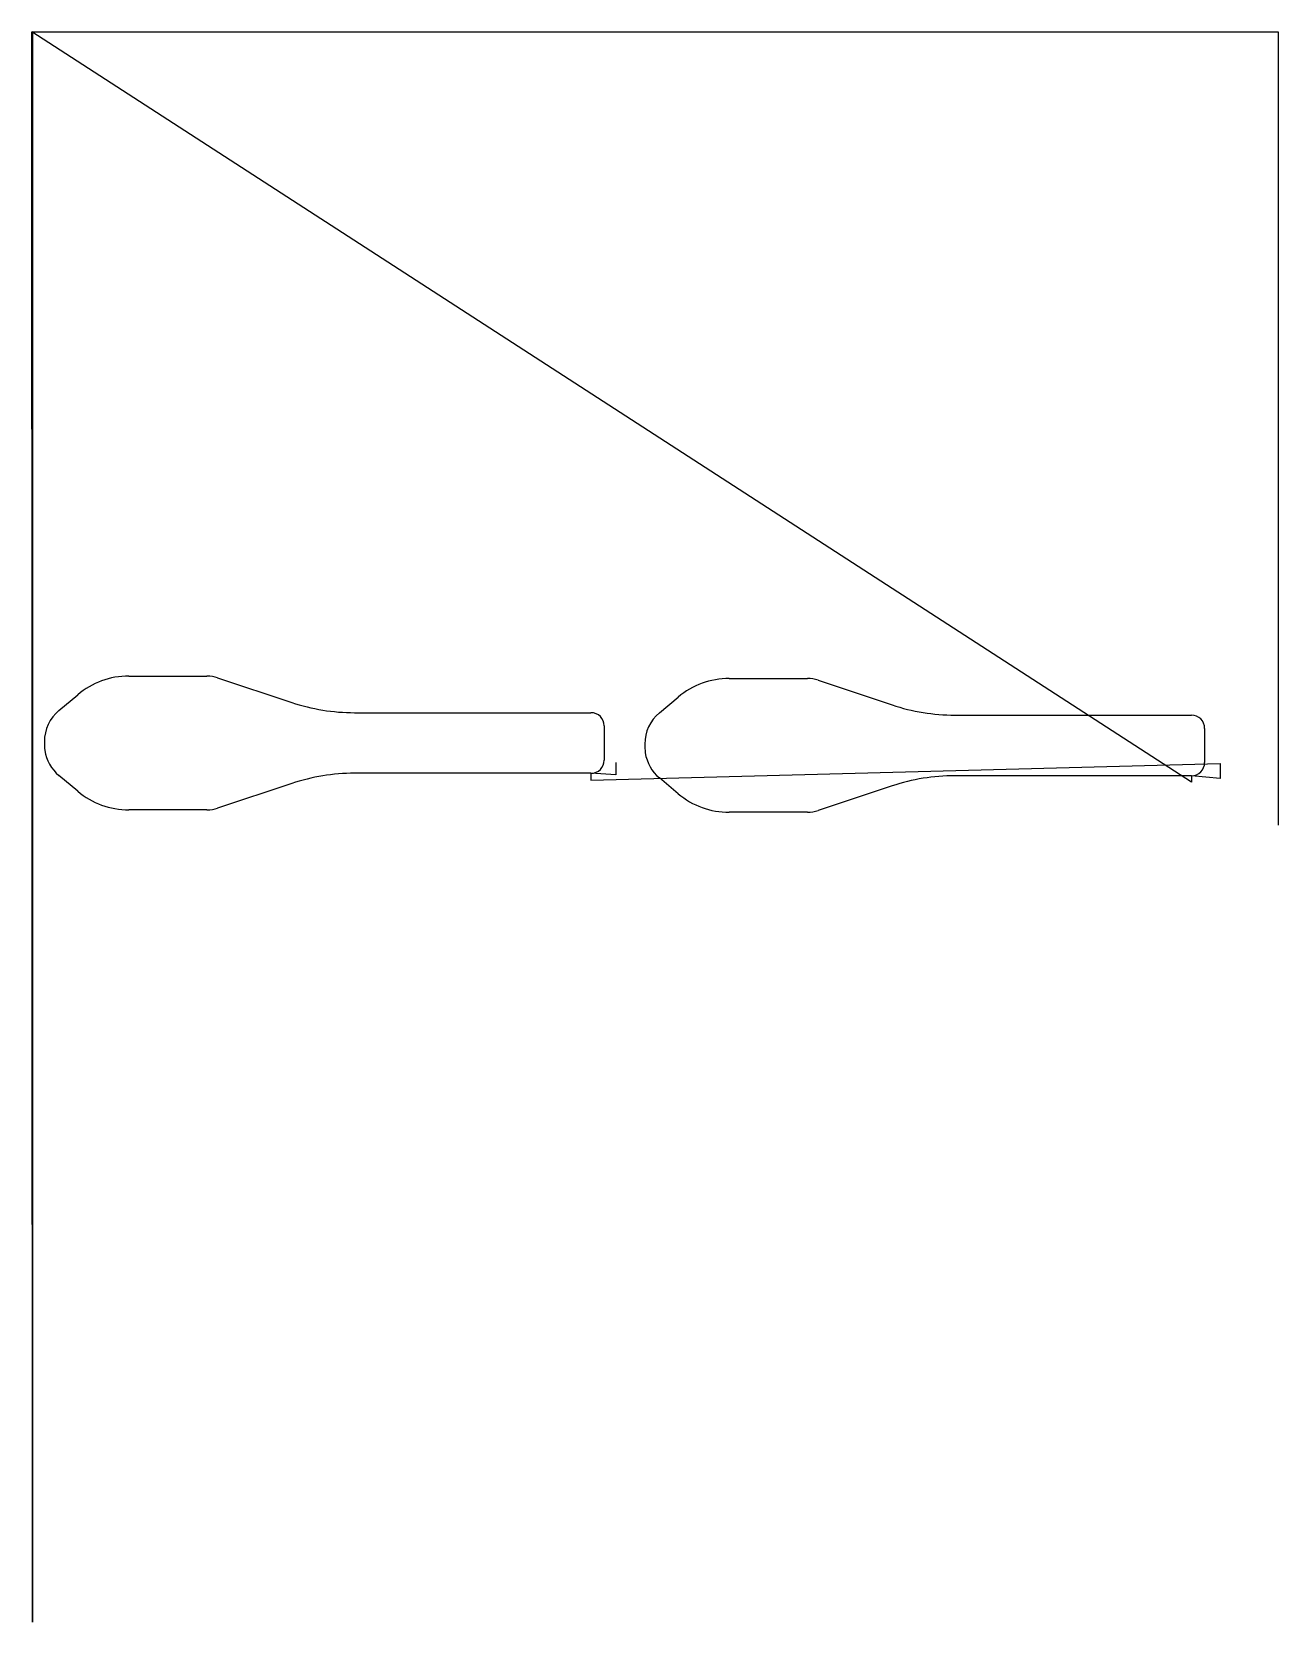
# Model space of a CAD drawing. Header units: metres. Extents: x 0 to 1881, y 0 to 2401.
import ezdxf

# ---------------------------------------------------------------- set-up
doc = ezdxf.new("R2010")
doc.units = ezdxf.units.M

msp = doc.modelspace()

# ---------------------------------------------------------------- linework, layer by layer
at = {"layer": 'TOOL_0'}
for p, q in [((1750.282, 1268.035), (0.003, 2401.005)), ((0.003, 2401.005), (1.003, 2401.005)), ((1.003, 0.001), (0.003, 2401.005)), ((0.003, 2401.005), (1.003, 2401.005)), ((1.003, 2401.005), (1.003, 0.001)), ((1.003, 2401.005), (1881.331, 2401.005)), ((1881.331, 2401.005), (1881.331, 1204.331)), ((146.476, 1428.358), (264.405, 1428.358)), ((280.533, 1425.741), (392.247, 1388.503)), ((1052.738, 1424.687), (1170.667, 1424.687)), ((1186.795, 1422.07), (1298.509, 1384.832)), ((40.987, 1376.491), (69.341, 1400.283)), ((947.249, 1372.82), (975.603, 1396.612)), ((487.114, 1373.108), (844.02, 1373.108)), ((1393.376, 1369.437), (1750.282, 1369.437)), ((864.02, 1353.108), (864.02, 1301.608)), ((1770.282, 1349.437), (1770.282, 1297.937)), ((881.611, 1297.987), (881.611, 1279.459)), ((69.341, 1254.433), (40.987, 1278.225)), ((844.018, 1281.608), (487.114, 1281.608)), ((881.611, 1279.459), (844.018, 1281.608)), ((844.02, 1271.383), (1793.927, 1296.298)), ((844.02, 1281.608), (844.02, 1271.383)), ((975.603, 1250.762), (947.249, 1274.554)), ((1750.28, 1277.937), (1393.376, 1277.937)), ((1793.927, 1273.882), (1750.28, 1277.937)), ((1750.282, 1277.937), (1750.282, 1268.035)), ((1793.927, 1296.298), (1793.927, 1273.882)), ((392.246, 1266.213), (280.532, 1228.975)), ((1298.508, 1262.542), (1186.794, 1225.304)), ((264.404, 1226.358), (146.476, 1226.358)), ((1170.666, 1222.687), (1052.738, 1222.687)), ((1881.331, 1204.331), (1881.331, 1203.331))]:
    msp.add_line(p, q, dxfattribs=at)
for centre, radius, start, end in [((146.476, 1308.358), 120, 90, 130.00028), ((264.405, 1377.358), 51, 71.564696, 90), ((1052.738, 1304.687), 120, 90, 130.00028), ((1170.667, 1373.687), 51, 71.564696, 90), ((80.564, 1329.358), 61.546, 130.019766, 179.979519), ((487.115, 1673.108), 300, 251.565112, 269.999809), ((844.02, 1353.108), 20, 0, 90), ((986.826, 1325.687), 61.546, 130.019766, 179.979519), ((1393.377, 1669.437), 300, 251.565112, 269.999809), ((1750.282, 1349.437), 20, 0, 90), ((93.122, 1326.611), 74.156, 177.860058, 188.093279), ((999.384, 1322.94), 74.156, 177.860058, 188.093279), ((80.583, 1325.373), 61.569, 188.595462, 229.975669), ((844.02, 1301.608), 20, 270, 0), ((986.845, 1321.702), 61.569, 188.595462, 229.975669), ((1750.282, 1297.937), 20, 270, 0), ((487.114, 981.608), 300, 90, 108.434888), ((1393.376, 977.937), 300, 90, 108.434888), ((146.476, 1346.358), 120, 229.99972, 270), ((1052.738, 1342.687), 120, 229.99972, 270), ((264.404, 1277.358), 51, 270, 288.435304), ((1170.666, 1273.687), 51, 270, 288.435304)]:
    msp.add_arc(centre, radius, start, end, dxfattribs=at)

doc.saveas('drawing.dxf')
